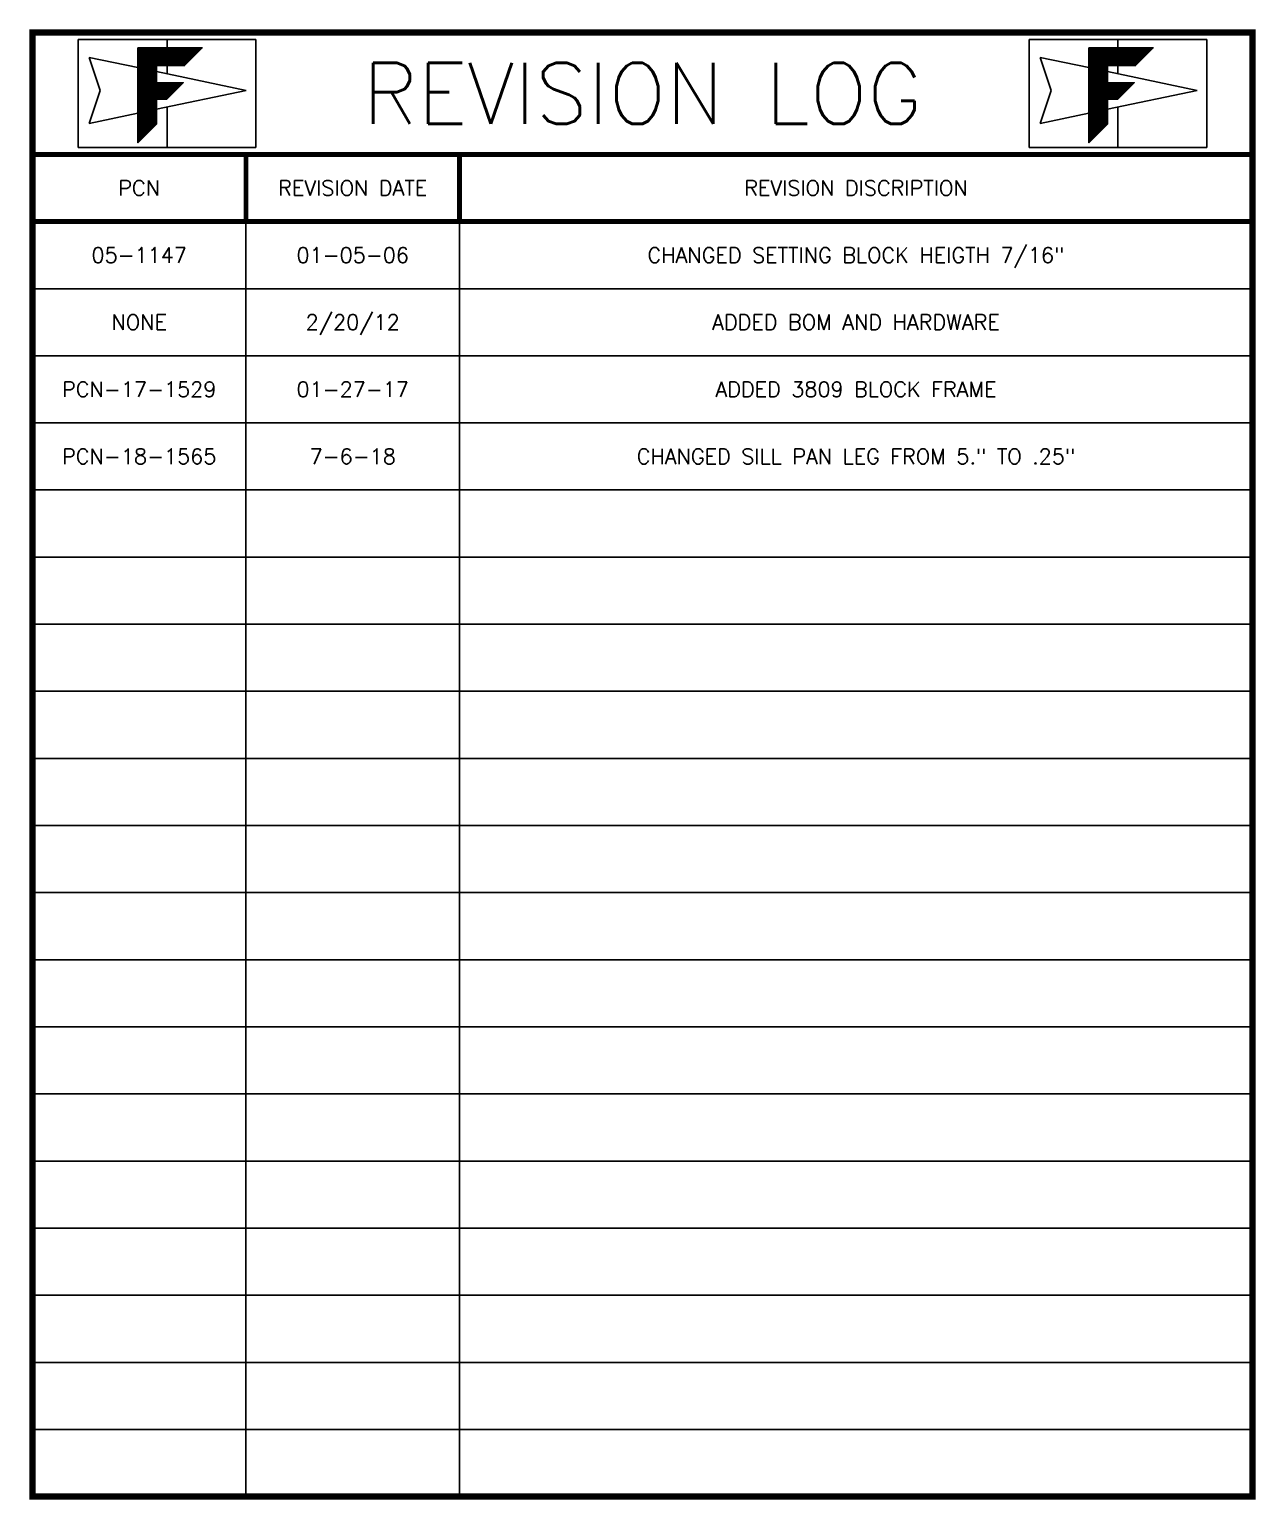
# Model space of a CAD drawing. Extents: x -87 to 44, y -173 to 76.
# Drawn here: x 24.04 to 44.14, y 2.74 to 26.84 of the extents above; entities that cross this region are included whole.
import ezdxf
from ezdxf.enums import TextEntityAlignment as Align

# ---------------------------------------------------------------- set-up
doc = ezdxf.new("R2010")
doc.units = 0
doc.header["$MEASUREMENT"] = 0
doc.layers.get('0').update_dxf_attribs({"linetype": 'CONTINUOUS'})
doc.layers.add('REVISION LOG', color=7, linetype='CONTINUOUS')
doc.styles.get("Standard").update_dxf_attribs({"font": 'simplex.shx'})

# ---------------------------------------------------------------- blocks, each defined once
blk = doc.blocks.new('*X24')
at = {"color": 0}
for p, q in [((7.2329, 10.2346), (7.4628, 10.4645)), ((7.2329, 10.2452), (7.4522, 10.4645)), ((7.2329, 10.2558), (7.4416, 10.4645)), ((7.2329, 10.2664), (7.431, 10.4645)), ((7.2329, 10.277), (7.4204, 10.4645)), ((7.2329, 10.2876), (7.4098, 10.4645)), ((7.2329, 10.2982), (7.3992, 10.4645)), ((7.2329, 10.3089), (7.3886, 10.4645)), ((7.2329, 10.3195), (7.378, 10.4645)), ((7.2329, 10.3301), (7.3674, 10.4645)), ((7.2329, 10.3407), (7.3568, 10.4645)), ((7.2329, 10.3513), (7.3462, 10.4645)), ((7.2329, 10.3619), (7.3356, 10.4645)), ((7.2329, 10.3725), (7.325, 10.4645)), ((7.2329, 10.3831), (7.3143, 10.4645)), ((7.2329, 10.3937), (7.3037, 10.4645)), ((7.2329, 10.4043), (7.2931, 10.4645)), ((7.2329, 10.4149), (7.2825, 10.4645)), ((7.2329, 10.4255), (7.2719, 10.4645)), ((7.2329, 10.4361), (7.2613, 10.4645)), ((7.2329, 10.4467), (7.2507, 10.4645)), ((7.2329, 10.4573), (7.2401, 10.4645)), ((7.3549, 10.3369), (7.2329, 10.4589)), ((7.3549, 10.3263), (7.2329, 10.4483)), ((7.3549, 10.3157), (7.2329, 10.4377)), ((7.3549, 10.3051), (7.2329, 10.4271)), ((7.3549, 10.2945), (7.2329, 10.4164)), ((7.3549, 10.3475), (7.2379, 10.4645)), ((7.3646, 10.3484), (7.2485, 10.4645)), ((7.3752, 10.3484), (7.2591, 10.4645)), ((7.3858, 10.3484), (7.2697, 10.4645)), ((7.3965, 10.3484), (7.2803, 10.4645)), ((7.4071, 10.3484), (7.2909, 10.4645)), ((7.4177, 10.3484), (7.3015, 10.4645)), ((7.4283, 10.3484), (7.3122, 10.4645)), ((7.4389, 10.3484), (7.3228, 10.4645)), ((7.4495, 10.3484), (7.3334, 10.4645)), ((7.4601, 10.3484), (7.344, 10.4645)), ((7.4707, 10.3484), (7.3546, 10.4645)), ((7.3573, 10.3484), (7.4734, 10.4645)), ((7.4813, 10.3484), (7.3652, 10.4645)), ((7.3679, 10.3484), (7.4841, 10.4645)), ((7.4919, 10.3484), (7.3758, 10.4645)), ((7.3785, 10.3484), (7.4947, 10.4645)), ((7.5025, 10.3484), (7.3864, 10.4645)), ((7.3892, 10.3484), (7.5053, 10.4645)), ((7.5131, 10.3484), (7.397, 10.4645)), ((7.3998, 10.3484), (7.5159, 10.4645)), ((7.5237, 10.3484), (7.4076, 10.4645)), ((7.4104, 10.3484), (7.5265, 10.4645)), ((7.5343, 10.3484), (7.4182, 10.4645)), ((7.421, 10.3484), (7.5371, 10.4645)), ((7.5422, 10.3511), (7.4288, 10.4645)), ((7.4316, 10.3484), (7.5477, 10.4645)), ((7.5476, 10.3564), (7.4394, 10.4645)), ((7.4422, 10.3484), (7.5583, 10.4645)), ((7.5529, 10.3617), (7.45, 10.4645)), ((7.4528, 10.3484), (7.5689, 10.4645)), ((7.5582, 10.367), (7.4606, 10.4645)), ((7.4634, 10.3484), (7.5795, 10.4645)), ((7.5635, 10.3723), (7.4713, 10.4645)), ((7.474, 10.3484), (7.5901, 10.4645)), ((7.5688, 10.3776), (7.4819, 10.4645)), ((7.4846, 10.3484), (7.6007, 10.4645)), ((7.5741, 10.3829), (7.4925, 10.4645)), ((7.4952, 10.3484), (7.6113, 10.4645)), ((7.5794, 10.3882), (7.5031, 10.4645)), ((7.5058, 10.3484), (7.6219, 10.4645)), ((7.5847, 10.3935), (7.5137, 10.4645)), ((7.5164, 10.3484), (7.6325, 10.4645)), ((7.59, 10.3988), (7.5243, 10.4645)), ((7.527, 10.3484), (7.6432, 10.4645)), ((7.5953, 10.4041), (7.5349, 10.4645)), ((7.5376, 10.3484), (7.6538, 10.4645)), ((7.6006, 10.4094), (7.5455, 10.4645)), ((7.6059, 10.4147), (7.5561, 10.4645)), ((7.6112, 10.42), (7.5667, 10.4645)), ((7.6165, 10.4253), (7.5773, 10.4645)), ((7.6218, 10.4306), (7.5879, 10.4645)), ((7.6271, 10.4359), (7.5985, 10.4645)), ((7.6324, 10.4412), (7.6091, 10.4645)), ((7.6377, 10.4465), (7.6197, 10.4645)), ((7.643, 10.4519), (7.6304, 10.4645)), ((7.6483, 10.4572), (7.641, 10.4645)), ((7.6536, 10.4625), (7.6516, 10.4645)), ((7.3549, 10.2839), (7.2329, 10.4058)), ((7.3549, 10.2733), (7.2329, 10.3952)), ((7.3549, 10.2627), (7.2329, 10.3846)), ((7.3549, 10.2521), (7.2329, 10.374)), ((7.3549, 10.2415), (7.2329, 10.3634)), ((7.4404, 10.1454), (7.2329, 10.3528)), ((7.2329, 10.224), (7.3549, 10.3459)), ((7.4351, 10.1401), (7.2329, 10.3422)), ((7.2329, 10.2134), (7.3549, 10.3353)), ((7.4298, 10.1348), (7.2329, 10.3316)), ((7.2329, 10.2028), (7.3549, 10.3247)), ((7.4245, 10.1295), (7.2329, 10.321)), ((7.2329, 10.1922), (7.3549, 10.3141)), ((7.4159, 10.1274), (7.2329, 10.3104)), ((7.2329, 10.1816), (7.3549, 10.3035)), ((7.4053, 10.1274), (7.2329, 10.2998)), ((7.2329, 10.171), (7.3549, 10.2929)), ((7.3947, 10.1274), (7.2329, 10.2892)), ((7.2329, 10.1604), (7.3549, 10.2823)), ((7.3841, 10.1274), (7.2329, 10.2786)), ((7.2329, 10.1498), (7.3549, 10.2717)), ((7.3735, 10.1274), (7.2329, 10.268)), ((7.2329, 10.1391), (7.3549, 10.2611)), ((7.3629, 10.1274), (7.2329, 10.2574)), ((7.2329, 10.1285), (7.3549, 10.2505)), ((7.3549, 10.1248), (7.2329, 10.2467)), ((7.2329, 10.1179), (7.3549, 10.2399)), ((7.3549, 10.1142), (7.2329, 10.2361)), ((7.2329, 10.0119), (7.4571, 10.236)), ((7.2329, 10.0225), (7.4465, 10.236)), ((7.2329, 10.0331), (7.4359, 10.236)), ((7.2329, 10.0437), (7.4253, 10.236)), ((7.2329, 10.0543), (7.4147, 10.236)), ((7.2329, 10.0649), (7.4041, 10.236)), ((7.2329, 10.0755), (7.3935, 10.236)), ((7.2329, 10.0861), (7.3828, 10.236)), ((7.2329, 10.0967), (7.3722, 10.236)), ((7.2329, 10.1073), (7.3616, 10.236)), ((7.3549, 10.1036), (7.2329, 10.2255)), ((7.3591, 10.1274), (7.4677, 10.236)), ((7.4457, 10.1507), (7.3603, 10.236)), ((7.3697, 10.1274), (7.4783, 10.236)), ((7.451, 10.156), (7.3709, 10.236)), ((7.3803, 10.1274), (7.4889, 10.236)), ((7.4563, 10.1613), (7.3815, 10.236)), ((7.3909, 10.1274), (7.4995, 10.236)), ((7.4616, 10.1666), (7.3921, 10.236)), ((7.4015, 10.1274), (7.5101, 10.236)), ((7.4669, 10.1719), (7.4028, 10.236)), ((7.4121, 10.1274), (7.5207, 10.236)), ((7.4722, 10.1772), (7.4134, 10.236)), ((7.4775, 10.1825), (7.424, 10.236)), ((7.4828, 10.1878), (7.4346, 10.236)), ((7.4881, 10.1931), (7.4452, 10.236)), ((7.4934, 10.1984), (7.4558, 10.236)), ((7.4987, 10.2037), (7.4664, 10.236)), ((7.504, 10.209), (7.477, 10.236)), ((7.5093, 10.2143), (7.4876, 10.236)), ((7.5146, 10.2196), (7.4982, 10.236)), ((7.5199, 10.2249), (7.5088, 10.236)), ((7.5252, 10.2302), (7.5194, 10.236)), ((7.5305, 10.2355), (7.53, 10.236)), ((7.3549, 10.093), (7.2329, 10.2149)), ((7.3549, 10.0824), (7.2329, 10.2043)), ((7.3549, 10.0718), (7.2329, 10.1937)), ((7.3549, 10.0612), (7.2329, 10.1831)), ((7.3549, 10.0506), (7.2329, 10.1725)), ((7.3549, 10.0399), (7.2329, 10.1619)), ((7.3549, 10.0293), (7.2329, 10.1513)), ((7.3549, 10.0187), (7.2329, 10.1407)), ((7.3549, 10.0081), (7.2329, 10.1301)), ((7.2329, 10.0013), (7.3549, 10.1232)), ((7.3549, 9.9975), (7.2329, 10.1195)), ((7.2329, 9.9907), (7.3549, 10.1126)), ((7.3549, 9.9869), (7.2329, 10.1089)), ((7.2329, 9.98), (7.3549, 10.102)), ((7.3549, 9.9763), (7.2329, 10.0983)), ((7.2329, 9.9694), (7.3549, 10.0914)), ((7.3549, 9.9657), (7.2329, 10.0876)), ((7.2329, 9.9588), (7.3549, 10.0808)), ((7.3501, 9.9599), (7.2329, 10.077)), ((7.2329, 9.9482), (7.3549, 10.0702)), ((7.3448, 9.9546), (7.2329, 10.0664)), ((7.2329, 9.9376), (7.3549, 10.0596)), ((7.3395, 9.9493), (7.2329, 10.0558)), ((7.2329, 9.927), (7.3549, 10.049)), ((7.3342, 9.944), (7.2329, 10.0452)), ((7.2329, 9.9164), (7.3549, 10.0383)), ((7.3289, 9.9387), (7.2329, 10.0346)), ((7.2329, 9.9058), (7.3549, 10.0277)), ((7.3236, 9.9334), (7.2329, 10.024)), ((7.2329, 9.8952), (7.3549, 10.0171)), ((7.3183, 9.9281), (7.2329, 10.0134)), ((7.2329, 9.8846), (7.3549, 10.0065)), ((7.313, 9.9228), (7.2329, 10.0028)), ((7.2329, 9.874), (7.3549, 9.9959)), ((7.3077, 9.9175), (7.2329, 9.9922)), ((7.2329, 9.8634), (7.3549, 9.9853)), ((7.3024, 9.9122), (7.2329, 9.9816)), ((7.2329, 9.8528), (7.3549, 9.9747)), ((7.2971, 9.9069), (7.2329, 9.971)), ((7.2918, 9.9015), (7.2329, 9.9604)), ((7.2865, 9.8962), (7.2329, 9.9498)), ((7.2811, 9.8909), (7.2329, 9.9392)), ((7.2758, 9.8856), (7.2329, 9.9285)), ((7.2705, 9.8803), (7.2329, 9.9179)), ((7.2652, 9.875), (7.2329, 9.9073)), ((7.2599, 9.8697), (7.2329, 9.8967)), ((7.2546, 9.8644), (7.2329, 9.8861)), ((7.2493, 9.8591), (7.2329, 9.8755)), ((7.244, 9.8538), (7.2329, 9.8649)), ((7.2387, 9.8485), (7.2329, 9.8543)), ((7.2334, 9.8432), (7.2329, 9.8437))]:
    blk.add_line(p, q, dxfattribs=at)

msp = doc.modelspace()

# ---------------------------------------------------------------- linework, layer by layer
at = {"layer": 'REVISION LOG', "color": 151}
for p, q in [((24.83922, 26.67079), (27.75036, 26.67079)), ((24.83922, 26.67079), (24.83922, 24.90033)), ((26.29479, 26.67079), (26.29479, 26.53231)), ((27.75036, 26.67079), (27.75036, 24.90033)), ((40.42809, 26.67079), (43.33922, 26.67079)), ((40.42809, 26.67079), (40.42809, 24.90033)), ((41.88366, 26.67079), (41.88366, 26.53231)), ((43.33922, 26.67079), (43.33922, 24.90033)), ((26.29479, 26.24202), (26.29479, 26.10818)), ((41.88366, 26.24202), (41.88366, 26.10818)), ((26.29479, 25.56276), (26.29479, 24.90033)), ((41.88366, 25.56276), (41.88366, 24.90033)), ((24.83922, 24.90033), (27.75036, 24.90033)), ((40.42809, 24.90033), (43.33922, 24.90033))]:
    msp.add_line(p, q, dxfattribs=at)
at = {"layer": 'REVISION LOG', "color": 1}
for p, q in [((25.81699, 26.20858), (25.01801, 26.37647)), ((25.01801, 26.37647), (25.19792, 25.83573)), ((41.40586, 26.20858), (40.60688, 26.37647)), ((40.60688, 26.37647), (40.78679, 25.83573)), ((27.59137, 25.83573), (26.12185, 26.14452)), ((43.18024, 25.83573), (41.71072, 26.14452)), ((25.19792, 25.83573), (25.01801, 25.29396)), ((27.59137, 25.83573), (26.12185, 25.52635)), ((40.78679, 25.83573), (40.60688, 25.29396)), ((43.18024, 25.83573), (41.71072, 25.52635)), ((25.81699, 25.46217), (25.01801, 25.29396)), ((41.40586, 25.46217), (40.60688, 25.29396))]:
    msp.add_line(p, q, dxfattribs=at)
at = {"layer": 'REVISION LOG'}
for p, q in [((31.08922, 24.78556), (31.08922, 2.78556)), ((27.58922, 23.68556), (27.58922, 2.78556)), ((24.08922, 22.58556), (44.08922, 22.58556)), ((24.08922, 21.48556), (44.08922, 21.48556)), ((24.08922, 20.38556), (44.08922, 20.38556)), ((24.08922, 19.28556), (44.08922, 19.28556)), ((24.08922, 18.18556), (44.08922, 18.18556)), ((24.08922, 17.08556), (44.08922, 17.08556)), ((24.08922, 15.98556), (44.08922, 15.98556)), ((24.08922, 14.88556), (44.08922, 14.88556)), ((24.08922, 13.78556), (44.08922, 13.78556)), ((24.08922, 12.68556), (44.08922, 12.68556)), ((24.08922, 11.58556), (44.08922, 11.58556)), ((24.08922, 10.48556), (44.08922, 10.48556)), ((24.08922, 9.38556), (44.08922, 9.38556)), ((24.08922, 8.28556), (44.08922, 8.28556)), ((24.08922, 7.18556), (44.08922, 7.18556)), ((24.08922, 6.08556), (44.08922, 6.08556)), ((24.08922, 4.98556), (44.08922, 4.98556)), ((24.08922, 3.88556), (44.08922, 3.88556))]:
    msp.add_line(p, q, dxfattribs=at)
at = {"layer": 'REVISION LOG', "const_width": 0.1}
msp.add_lwpolyline([(44.08922, 2.78556), (44.08922, 26.78556), (24.08922, 26.78556), (24.08922, 2.78556), (44.08922, 2.78556), (44.08922, 2.78556)], close=True, dxfattribs=at)
at = {"layer": 'REVISION LOG', "color": 151}
for points in [[(26.12185, 25.28272), (26.12185, 25.68954), (26.29063, 25.68954), (26.12185, 25.68954), (26.12185, 25.28272), (25.81699, 24.97786), (25.81699, 26.53231), (26.87383, 26.53231), (26.58354, 26.24202), (26.12185, 26.24202), (26.12185, 25.9611), (26.56219, 25.9611), (26.12185, 25.9611), (26.12185, 26.24202), (26.58354, 26.24202), (26.87383, 26.53231), (25.81699, 26.53231), (25.81699, 24.97786), (26.12185, 25.28272), (26.12185, 25.68954), (26.29063, 25.68954), (26.56219, 25.9611), (26.12185, 25.9611), (26.12185, 26.24202), (26.58354, 26.24202), (26.87383, 26.53231), (25.81699, 26.53231), (25.81699, 24.97786)], [(41.71072, 25.28272), (41.71072, 25.68954), (41.8795, 25.68954), (41.71072, 25.68954), (41.71072, 25.28272), (41.40586, 24.97786), (41.40586, 26.53231), (42.4627, 26.53231), (42.17241, 26.24202), (41.71072, 26.24202), (41.71072, 25.9611), (42.15106, 25.9611), (41.71072, 25.9611), (41.71072, 26.24202), (42.17241, 26.24202), (42.4627, 26.53231), (41.40586, 26.53231), (41.40586, 24.97786), (41.71072, 25.28272), (41.71072, 25.68954), (41.8795, 25.68954), (42.15106, 25.9611), (41.71072, 25.9611), (41.71072, 26.24202), (42.17241, 26.24202), (42.4627, 26.53231), (41.40586, 26.53231), (41.40586, 24.97786)]]:
    msp.add_lwpolyline(points, close=True, dxfattribs=at)
at = {"layer": 'REVISION LOG', "const_width": 0.08}
for points in [[(24.08922, 24.78556), (44.08922, 24.78556)], [(27.58922, 24.78556), (27.58922, 23.68556)], [(31.08922, 24.78556), (31.08922, 23.68556)], [(24.08922, 23.68556), (44.08922, 23.68556)]]:
    msp.add_lwpolyline(points, dxfattribs=at)

# ---------------------------------------------------------------- block references
at = {"layer": 'REVISION LOG', "color": 151, "xscale": 2.5, "yscale": 2.5, "zscale": 2.5}
for p in [(7.73465, 0.37104), (23.32352, 0.37104)]:
    msp.add_blockref('*X24', p, dxfattribs=at)

# ---------------------------------------------------------------- texts
at = {"layer": 'REVISION LOG'}
for s, height, p in [('REVISION LOG', 1, (34.08922, 25.78556)), ('PCN', 0.25, (25.83922, 24.23556)), ('REVISION DATE', 0.25, (29.33922, 24.23556)), ('REVISION DISCRIPTION', 0.25, (37.58922, 24.23556)), ('05-1147', 0.25, (25.83922, 23.13556)), ('01-05-06', 0.25, (29.33922, 23.13556)), ('CHANGED SETTING BLOCK HEIGTH 7/16"', 0.25, (37.58922, 23.13556)), ('2/20/12', 0.25, (29.33922, 22.03556)), ('NONE', 0.25, (25.83922, 22.03556)), ('ADDED BOM AND HARDWARE', 0.25, (37.58922, 22.03556)), ('PCN-17-1529', 0.25, (25.83922, 20.93556)), ('01-27-17', 0.25, (29.33922, 20.93556)), ('ADDED 3809 BLOCK FRAME', 0.25, (37.58922, 20.93556)), ('PCN-18-1565', 0.25, (25.83922, 19.83556)), ('7-6-18', 0.25, (29.33922, 19.83556)), ('CHANGED SILL PAN LEG FROM 5." TO .25"', 0.25, (37.58922, 19.83556))]:
    msp.add_text(s, height=height, dxfattribs=at).set_placement(p, align=Align.MIDDLE_CENTER)

doc.saveas('drawing.dxf')
